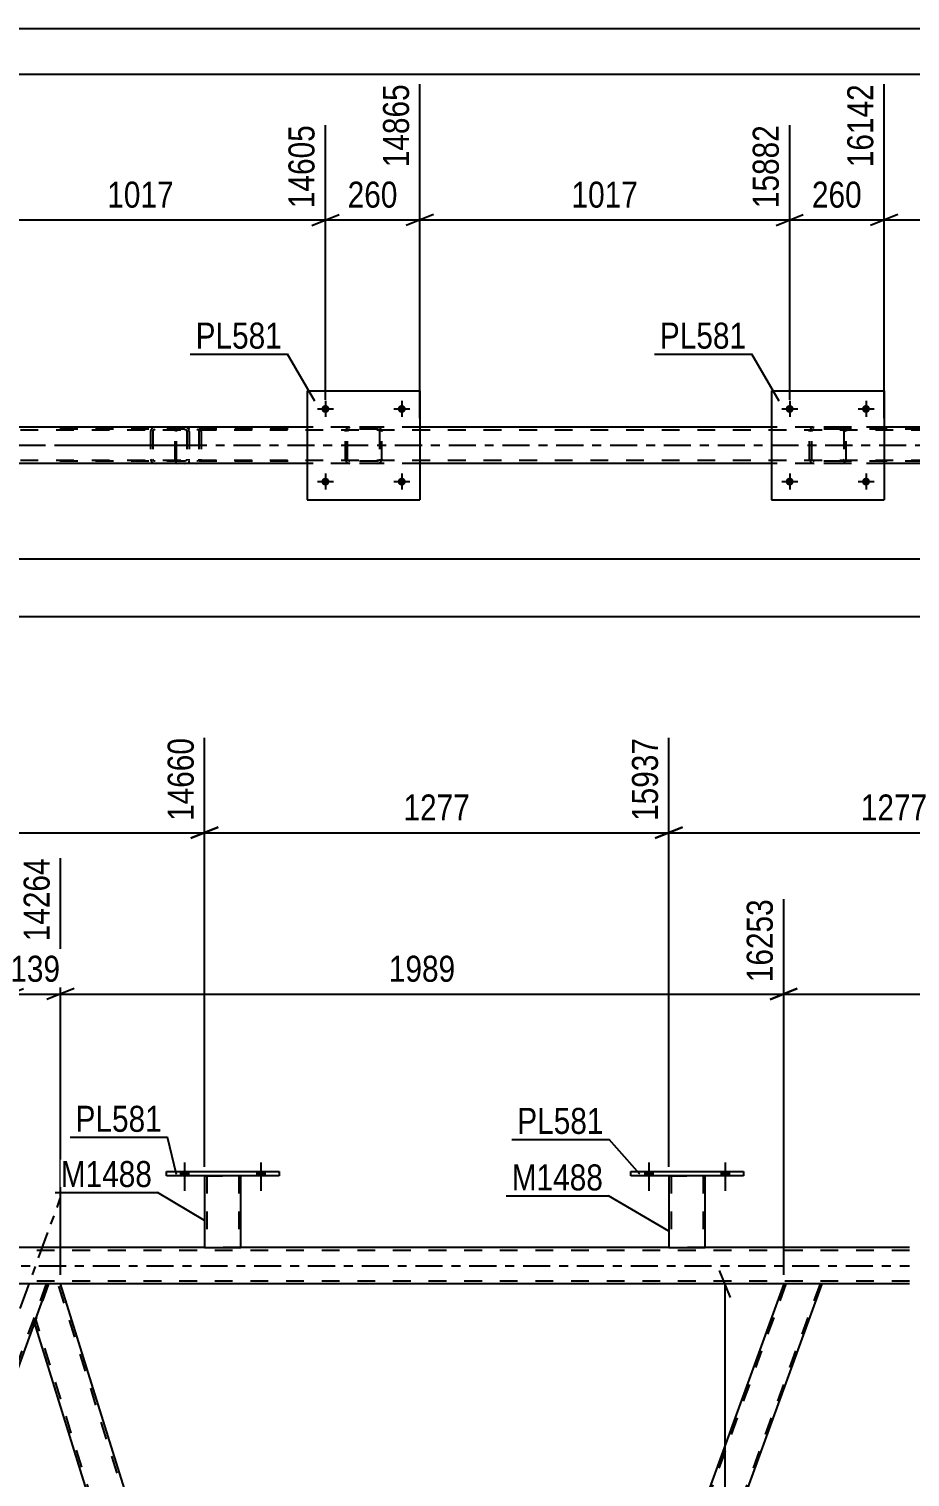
# Model space of a CAD drawing. Header units: millimetres. Extents: x 0 to 841, y 0 to 594.
# Drawn here: x 646.5 to 743.5, y 434.6 to 594 of the extents above; entities that cross this region are included whole.
import ezdxf

# ---------------------------------------------------------------- set-up
doc = ezdxf.new("R2010")
doc.units = ezdxf.units.MM
doc.linetypes.add('DXK_LINE_DOT2', pattern=[3.9198, 1.9599, -1.9599])
doc.linetypes.add('DXK_LINE_DOT3', pattern=[5.9187, 2.979, -0.9799, 0.9799, -0.9799])
doc.styles.add('Arial Narrow', font='ARIALN.TTF', dxfattribs={"height": 0.2})

# ---------------------------------------------------------------- blocks, each defined once
blk = doc.blocks.new('Unknown-814521729-1135')
at = {"color": 5, "linetype": 'Continuous'}
for p, q in [((841, 594), (0, 594)), ((836, 589), (5, 589))]:
    blk.add_line(p, q, dxfattribs=at)
blk = doc.blocks.new('Bolt-814521729-5159 - 4986')
at = {"linetype": 'Continuous'}
for points in [[(679.59, 544.17, -1), (678.71, 544.17, -1)], [(687.99, 544.17, -1), (687.11, 544.17, -1)]]:
    blk.add_hatch(color=1, dxfattribs=at).paths.add_polyline_path(points)
at = {"color": 1, "linetype": 'Continuous'}
for p, q in [((678.27, 544.17), (680.03, 544.17)), ((679.15, 545.05), (679.15, 543.29)), ((686.67, 544.17), (688.43, 544.17)), ((687.55, 545.05), (687.55, 543.29))]:
    blk.add_line(p, q, dxfattribs=at)
blk = doc.blocks.new('Part-814521729-5015 - 4986')
at = {"color": 2, "linetype": 'Continuous'}
for p, q in [((677.15, 550.17), (638.46, 550.17)), ((728.23, 550.17), (689.55, 550.17)), ((757.31, 550.17), (740.63, 550.17)), ((677.15, 546.17), (638.46, 546.17)), ((728.23, 546.17), (689.55, 546.17)), ((757.31, 546.17), (740.63, 546.17))]:
    blk.add_line(p, q, dxfattribs=at)
at = {"color": 7, "linetype": 'DXK_LINE_DOT2'}
for p, q in [((689.55, 550.17), (677.15, 550.17)), ((740.63, 550.17), (728.23, 550.17)), ((757.31, 549.85), (94.93, 549.85)), ((757.31, 546.49), (94.93, 546.49)), ((689.55, 546.17), (677.15, 546.17)), ((740.63, 546.17), (728.23, 546.17))]:
    blk.add_line(p, q, dxfattribs=at)
at = {"color": 7, "linetype": 'DXK_LINE_DOT3'}
blk.add_line((94.93, 548.17), (757.31, 548.17), dxfattribs=at)
blk = doc.blocks.new('Part-814521729-5077 - 4986')
at = {"color": 7, "linetype": 'DXK_LINE_DOT2'}
for p, q in [((748.8, 550.17), (733.81, 550.17)), ((745.56, 550.17), (745.37, 550.13)), ((748.99, 550.13), (748.8, 550.17)), ((748.8, 549.93), (733.81, 549.93)), ((745.08, 549.82), (745.05, 549.69)), ((745.05, 549.69), (745.05, 546.65)), ((745.09, 549.87), (745.08, 549.82)), ((745.31, 549.69), (745.32, 549.78)), ((745.31, 549.69), (745.31, 546.65)), ((745.32, 549.78), (745.38, 549.86)), ((745.38, 549.86), (745.46, 549.91)), ((745.46, 549.91), (745.56, 549.93)), ((748.8, 549.93), (748.89, 549.91)), ((748.89, 549.91), (748.98, 549.86)), ((748.98, 549.86), (749.03, 549.78)), ((749.03, 549.78), (749.05, 549.69)), ((749.05, 549.69), (749.05, 546.65)), ((749.28, 549.82), (749.27, 549.87)), ((749.31, 549.69), (749.28, 549.82)), ((749.31, 549.69), (749.31, 546.65)), ((748.8, 546.41), (733.81, 546.41)), ((748.8, 546.17), (733.81, 546.17)), ((745.05, 546.65), (745.07, 546.56)), ((745.07, 546.56), (745.09, 546.46)), ((745.32, 546.55), (745.31, 546.65)), ((745.38, 546.48), (745.32, 546.55)), ((745.37, 546.2), (745.56, 546.17)), ((745.46, 546.42), (745.38, 546.48)), ((745.56, 546.41), (745.46, 546.42)), ((748.89, 546.42), (748.8, 546.41)), ((748.8, 546.17), (748.99, 546.2)), ((748.98, 546.48), (748.89, 546.42)), ((749.03, 546.55), (748.98, 546.48)), ((749.05, 546.65), (749.03, 546.55)), ((749.27, 546.46), (749.29, 546.56)), ((749.29, 546.56), (749.31, 546.65))]:
    blk.add_line(p, q, dxfattribs=at)
for centre, start, end in [((745.54, 549.67), 110.7583, 155.68), ((748.82, 549.67), 24.32, 69.2417), ((745.54, 546.67), 204.32, 249.2417)]:
    blk.add_arc(centre, 0.496, start, end, dxfattribs=at)
blk = doc.blocks.new('Part-814521729-5084 - 4986')
at = {"color": 7, "linetype": 'DXK_LINE_DOT2'}
for p, q in [((663.66, 550.17), (648.67, 550.17)), ((660.43, 550.17), (660.23, 550.13)), ((663.86, 550.13), (663.66, 550.17)), ((663.66, 549.93), (648.67, 549.93)), ((659.94, 549.82), (659.92, 549.69)), ((659.92, 549.69), (659.92, 546.65)), ((659.95, 549.87), (659.94, 549.82)), ((660.17, 549.69), (660.19, 549.78)), ((660.17, 549.69), (660.17, 546.65)), ((660.19, 549.78), (660.25, 549.86)), ((660.25, 549.86), (660.33, 549.91)), ((660.33, 549.91), (660.43, 549.93)), ((663.66, 549.93), (663.76, 549.91)), ((663.76, 549.91), (663.84, 549.86)), ((663.84, 549.86), (663.9, 549.78)), ((663.9, 549.78), (663.92, 549.69)), ((663.92, 549.69), (663.92, 546.65)), ((664.14, 549.82), (664.13, 549.87)), ((664.17, 549.69), (664.14, 549.82)), ((664.17, 549.69), (664.17, 546.65)), ((663.66, 546.41), (648.67, 546.41)), ((663.66, 546.17), (648.67, 546.17)), ((659.92, 546.65), (659.93, 546.56)), ((659.93, 546.56), (659.95, 546.46)), ((660.19, 546.55), (660.17, 546.65)), ((660.25, 546.48), (660.19, 546.55)), ((660.23, 546.2), (660.43, 546.17)), ((660.33, 546.42), (660.25, 546.48)), ((660.43, 546.41), (660.33, 546.42)), ((663.76, 546.42), (663.66, 546.41)), ((663.66, 546.17), (663.86, 546.2)), ((663.84, 546.48), (663.76, 546.42)), ((663.9, 546.55), (663.84, 546.48)), ((663.92, 546.65), (663.9, 546.55)), ((664.13, 546.46), (664.15, 546.56)), ((664.15, 546.56), (664.17, 546.65))]:
    blk.add_line(p, q, dxfattribs=at)
at = {"color": 7, "linetype": 'DXK_LINE_DOT3'}
blk.add_line((650.29, 548.17), (665.46, 548.17), dxfattribs=at)
at = {"color": 7, "linetype": 'DXK_LINE_DOT2'}
for centre, start, end in [((660.41, 549.67), 110.7583, 155.68), ((663.68, 549.67), 24.32, 69.2417), ((660.41, 546.67), 204.32, 249.2417)]:
    blk.add_arc(centre, 0.496, start, end, dxfattribs=at)
blk = doc.blocks.new('Part-814521729-5088 - 4986')
at = {"color": 7, "linetype": 'DXK_LINE_DOT2'}
for p, q in [((662.7, 550.03), (662.65, 549.87)), ((662.79, 550.13), (662.7, 550.03)), ((662.9, 550.17), (662.79, 550.13)), ((675.05, 550.17), (662.9, 550.17)), ((664.17, 549.93), (664.17, 550.17)), ((665.18, 550.13), (664.99, 550.17)), ((662.65, 549.87), (662.63, 549.69)), ((662.63, 546.65), (662.63, 549.69)), ((662.76, 549.69), (662.77, 549.78)), ((662.76, 546.65), (662.76, 549.69)), ((662.77, 549.78), (662.8, 549.86)), ((662.8, 549.86), (662.84, 549.91)), ((662.84, 549.91), (662.9, 549.93)), ((675.05, 549.93), (662.9, 549.93)), ((664.99, 549.93), (665.08, 549.91)), ((665.08, 549.91), (665.17, 549.86)), ((665.17, 549.86), (665.22, 549.78)), ((665.22, 549.78), (665.24, 549.69)), ((665.24, 549.69), (665.24, 546.65)), ((665.46, 549.82), (665.45, 549.87)), ((665.49, 549.69), (665.46, 549.82)), ((665.49, 549.69), (665.49, 546.65)), ((662.63, 546.65), (662.65, 546.46)), ((662.65, 546.46), (662.7, 546.31)), ((662.7, 546.31), (662.79, 546.2)), ((662.77, 546.55), (662.76, 546.65)), ((662.8, 546.48), (662.77, 546.55)), ((662.79, 546.2), (662.9, 546.17)), ((662.84, 546.42), (662.8, 546.48)), ((662.9, 546.41), (662.84, 546.42)), ((675.05, 546.41), (662.9, 546.41)), ((675.05, 546.17), (662.9, 546.17)), ((664.17, 546.17), (664.17, 546.41)), ((665.08, 546.42), (664.99, 546.41)), ((664.99, 546.17), (665.18, 546.2)), ((665.17, 546.48), (665.08, 546.42)), ((665.22, 546.55), (665.17, 546.48)), ((665.24, 546.65), (665.22, 546.55)), ((665.45, 546.46), (665.47, 546.56)), ((665.47, 546.56), (665.49, 546.65))]:
    blk.add_line(p, q, dxfattribs=at)
blk.add_arc((665, 549.67), 0.492, 23.8494, 68.8059, dxfattribs=at)
blk = doc.blocks.new('Bolt-814521729-5217 - 4986')
at = {"linetype": 'Continuous'}
for points in [[(730.67, 544.17, -1), (729.79, 544.17, -1)], [(739.07, 544.17, -1), (738.19, 544.17, -1)]]:
    blk.add_hatch(color=1, dxfattribs=at).paths.add_polyline_path(points)
at = {"color": 1, "linetype": 'Continuous'}
for p, q in [((729.35, 544.17), (731.11, 544.17)), ((730.23, 545.05), (730.23, 543.29)), ((737.75, 544.17), (739.51, 544.17)), ((738.63, 545.05), (738.63, 543.29))]:
    blk.add_line(p, q, dxfattribs=at)
blk = doc.blocks.new('Part-814521729-5108 - 4986')
at = {"color": 7, "linetype": 'DXK_LINE_DOT2'}
for p, q in [((681.64, 550.13), (681.83, 550.17)), ((681.83, 550.17), (681.64, 550.13)), ((684.87, 550.17), (681.83, 550.17)), ((684.87, 550.17), (685.05, 550.13)), ((685.05, 550.13), (684.87, 550.17)), ((681.35, 549.69), (681.38, 549.87)), ((681.38, 549.87), (681.35, 549.69)), ((681.35, 546.65), (681.35, 549.69)), ((681.59, 549.69), (681.6, 549.78)), ((681.59, 546.65), (681.59, 549.69)), ((681.6, 549.78), (681.66, 549.86)), ((681.66, 549.86), (681.73, 549.91)), ((681.73, 549.91), (681.83, 549.93)), ((684.87, 549.93), (681.83, 549.93)), ((684.87, 549.93), (684.96, 549.91)), ((684.96, 549.91), (685.04, 549.86)), ((685.04, 549.86), (685.09, 549.78)), ((685.09, 549.78), (685.11, 549.69)), ((685.11, 549.69), (685.11, 546.65)), ((685.31, 549.87), (685.35, 549.69)), ((685.35, 549.69), (685.31, 549.87)), ((685.35, 546.65), (685.35, 549.69)), ((681.38, 546.46), (681.35, 546.65)), ((681.35, 546.65), (681.38, 546.46)), ((681.6, 546.55), (681.59, 546.65)), ((681.66, 546.48), (681.6, 546.55)), ((681.83, 546.17), (681.64, 546.2)), ((681.64, 546.2), (681.83, 546.17)), ((681.73, 546.42), (681.66, 546.48)), ((681.83, 546.41), (681.73, 546.42)), ((684.87, 546.41), (681.83, 546.41)), ((684.87, 546.17), (681.83, 546.17)), ((684.96, 546.42), (684.87, 546.41)), ((685.05, 546.2), (684.87, 546.17)), ((684.87, 546.17), (685.05, 546.2)), ((685.04, 546.48), (684.96, 546.42)), ((685.09, 546.55), (685.04, 546.48)), ((685.11, 546.65), (685.09, 546.55)), ((685.35, 546.65), (685.31, 546.46)), ((685.31, 546.46), (685.35, 546.65))]:
    blk.add_line(p, q, dxfattribs=at)
at = {"color": 7, "linetype": 'DXK_LINE_DOT3'}
blk.add_line((683.35, 548.17), (683.35, 548.17), dxfattribs=at)
at = {"color": 7, "linetype": 'DXK_LINE_DOT2'}
for centre, start, end in [((681.83, 549.69), 112.5, 157.5), ((681.83, 549.69), 112.5, 157.5), ((684.87, 549.69), 22.5, 67.5), ((684.87, 549.69), 22.5, 67.5), ((681.83, 546.65), 202.5, 247.5), ((681.83, 546.65), 202.5, 247.5), ((684.87, 546.65), 292.5, 337.5), ((684.87, 546.65), 292.5, 337.5)]:
    blk.add_arc(centre, 0.48, start, end, dxfattribs=at)
blk = doc.blocks.new('Part-814521729-5195 - 4986')
at = {"color": 2, "linetype": 'Continuous'}
for p, q in [((728.23, 554.17), (728.23, 542.17)), ((728.23, 554.17), (740.63, 554.17)), ((740.63, 554.17), (740.63, 542.17)), ((728.23, 542.17), (740.63, 542.17))]:
    blk.add_line(p, q, dxfattribs=at)
blk = doc.blocks.new('Bolt-814521729-5158 - 4986')
at = {"linetype": 'Continuous'}
for points in [[(679.59, 552.17, -1), (678.71, 552.17, -1)], [(687.99, 552.17, -1), (687.11, 552.17, -1)]]:
    blk.add_hatch(color=1, dxfattribs=at).paths.add_polyline_path(points)
at = {"color": 1, "linetype": 'Continuous'}
for p, q in [((678.27, 552.17), (680.03, 552.17)), ((679.15, 553.05), (679.15, 551.29)), ((686.67, 552.17), (688.43, 552.17)), ((687.55, 553.05), (687.55, 551.29))]:
    blk.add_line(p, q, dxfattribs=at)
blk = doc.blocks.new('Part-814521729-5196 - 4986')
at = {"color": 7, "linetype": 'DXK_LINE_DOT2'}
for p, q in [((732.72, 550.13), (732.91, 550.17)), ((732.91, 550.17), (732.72, 550.13)), ((735.95, 550.17), (732.91, 550.17)), ((735.95, 550.17), (736.13, 550.13)), ((736.13, 550.13), (735.95, 550.17)), ((732.43, 549.69), (732.46, 549.87)), ((732.46, 549.87), (732.43, 549.69)), ((732.43, 546.65), (732.43, 549.69)), ((732.67, 549.69), (732.68, 549.78)), ((732.67, 546.65), (732.67, 549.69)), ((732.68, 549.78), (732.74, 549.86)), ((732.74, 549.86), (732.81, 549.91)), ((732.81, 549.91), (732.91, 549.93)), ((735.95, 549.93), (732.91, 549.93)), ((735.95, 549.93), (736.04, 549.91)), ((736.04, 549.91), (736.12, 549.86)), ((736.12, 549.86), (736.17, 549.78)), ((736.17, 549.78), (736.19, 549.69)), ((736.19, 549.69), (736.19, 546.65)), ((736.39, 549.87), (736.43, 549.69)), ((736.43, 549.69), (736.39, 549.87)), ((736.43, 546.65), (736.43, 549.69)), ((732.46, 546.46), (732.43, 546.65)), ((732.43, 546.65), (732.46, 546.46)), ((732.68, 546.55), (732.67, 546.65)), ((732.74, 546.48), (732.68, 546.55)), ((732.91, 546.17), (732.72, 546.2)), ((732.72, 546.2), (732.91, 546.17)), ((732.81, 546.42), (732.74, 546.48)), ((732.91, 546.41), (732.81, 546.42)), ((735.95, 546.41), (732.91, 546.41)), ((735.95, 546.17), (732.91, 546.17)), ((736.04, 546.42), (735.95, 546.41)), ((736.13, 546.2), (735.95, 546.17)), ((735.95, 546.17), (736.13, 546.2)), ((736.12, 546.48), (736.04, 546.42)), ((736.17, 546.55), (736.12, 546.48)), ((736.19, 546.65), (736.17, 546.55)), ((736.43, 546.65), (736.39, 546.46)), ((736.39, 546.46), (736.43, 546.65))]:
    blk.add_line(p, q, dxfattribs=at)
at = {"color": 7, "linetype": 'DXK_LINE_DOT3'}
blk.add_line((734.43, 548.17), (734.43, 548.17), dxfattribs=at)
at = {"color": 7, "linetype": 'DXK_LINE_DOT2'}
for centre, start, end in [((732.91, 549.69), 112.5, 157.5), ((732.91, 549.69), 112.5, 157.5), ((735.95, 549.69), 22.5, 67.5), ((735.95, 549.69), 22.5, 67.5), ((732.91, 546.65), 202.5, 247.5), ((732.91, 546.65), 202.5, 247.5), ((735.95, 546.65), 292.5, 337.5), ((735.95, 546.65), 292.5, 337.5)]:
    blk.add_arc(centre, 0.48, start, end, dxfattribs=at)
blk = doc.blocks.new('Part-814521729-5207 - 4986')
at = {"color": 2, "linetype": 'Continuous'}
for p, q in [((677.15, 554.17), (677.15, 542.17)), ((677.15, 554.17), (689.55, 554.17)), ((689.55, 554.17), (689.55, 542.17)), ((677.15, 542.17), (689.55, 542.17))]:
    blk.add_line(p, q, dxfattribs=at)
blk = doc.blocks.new('Bolt-814521729-5216 - 4986')
at = {"linetype": 'Continuous'}
for points in [[(730.67, 552.17, -1), (729.79, 552.17, -1)], [(739.07, 552.17, -1), (738.19, 552.17, -1)]]:
    blk.add_hatch(color=1, dxfattribs=at).paths.add_polyline_path(points)
at = {"color": 1, "linetype": 'Continuous'}
for p, q in [((729.35, 552.17), (731.11, 552.17)), ((730.23, 553.05), (730.23, 551.29)), ((737.75, 552.17), (739.51, 552.17)), ((738.63, 553.05), (738.63, 551.29))]:
    blk.add_line(p, q, dxfattribs=at)
blk = doc.blocks.new('Part-814521729-3394 - 3269')
at = {"color": 2, "linetype": 'Continuous'}
for p, q in [((716.94, 467.76), (716.94, 459.85)), ((720.94, 459.85), (720.94, 467.76)), ((716.94, 459.85), (720.94, 459.85))]:
    blk.add_line(p, q, dxfattribs=at)
at = {"color": 7, "linetype": 'DXK_LINE_DOT2'}
for p, q in [((716.94, 467.76), (720.94, 467.76)), ((716.94, 467.76), (716.94, 467.76)), ((716.94, 467.76), (716.94, 467.76)), ((717.18, 467.76), (717.18, 459.85)), ((720.7, 467.76), (720.7, 459.85)), ((720.94, 467.76), (720.94, 467.76)), ((720.94, 467.76), (720.94, 467.76)), ((720.64, 459.85), (720.68, 459.85)), ((720.64, 459.85), (720.68, 459.85)), ((720.68, 459.85), (720.7, 459.85)), ((720.68, 459.85), (720.7, 459.85))]:
    blk.add_line(p, q, dxfattribs=at)
blk = doc.blocks.new('Part-814521729-3409 - 3269')
at = {"color": 2, "linetype": 'Continuous'}
for p, q in [((661.66, 468.24), (674.06, 468.24)), ((661.66, 467.76), (661.66, 468.24)), ((674.06, 467.76), (661.66, 467.76)), ((674.06, 468.24), (674.06, 467.76))]:
    blk.add_line(p, q, dxfattribs=at)
blk = doc.blocks.new('Bolt-814521729-3282 - 3269')
at = {"linetype": 'Continuous'}
for points in [[(714.3, 467.76), (715.18, 467.76), (715.18, 468.24), (714.3, 468.24)], [(722.7, 467.76), (723.58, 467.76), (723.58, 468.24), (722.7, 468.24)]]:
    blk.add_hatch(color=1, dxfattribs=at).paths.add_polyline_path(points)
at = {"color": 1, "linetype": 'Continuous'}
for p, q in [((714.74, 469.24), (714.74, 466.12)), ((723.14, 469.24), (723.14, 466.12)), ((714.3, 468.24), (714.3, 467.76)), ((715.18, 468.24), (715.18, 467.76)), ((722.7, 468.24), (722.7, 467.76)), ((723.58, 468.24), (723.58, 467.76))]:
    blk.add_line(p, q, dxfattribs=at)
blk = doc.blocks.new('Bolt-814521729-3283 - 3269')
at = {"linetype": 'Continuous'}
for points in [[(714.3, 467.76), (715.18, 467.76), (715.18, 468.24), (714.3, 468.24)], [(722.7, 467.76), (723.58, 467.76), (723.58, 468.24), (722.7, 468.24)]]:
    blk.add_hatch(color=1, dxfattribs=at).paths.add_polyline_path(points)
at = {"color": 1, "linetype": 'Continuous'}
for p, q in [((714.74, 469.24), (714.74, 466.12)), ((723.14, 469.24), (723.14, 466.12)), ((714.3, 468.24), (714.3, 467.76)), ((715.18, 468.24), (715.18, 467.76)), ((722.7, 468.24), (722.7, 467.76)), ((723.58, 468.24), (723.58, 467.76))]:
    blk.add_line(p, q, dxfattribs=at)
blk = doc.blocks.new('Bolt-814521729-3286 - 3269')
at = {"linetype": 'Continuous'}
for points in [[(663.22, 467.76), (664.1, 467.76), (664.1, 468.24), (663.22, 468.24)], [(671.62, 467.76), (672.5, 467.76), (672.5, 468.24), (671.62, 468.24)]]:
    blk.add_hatch(color=1, dxfattribs=at).paths.add_polyline_path(points)
at = {"color": 1, "linetype": 'Continuous'}
for p, q in [((663.66, 469.24), (663.66, 466.12)), ((672.06, 469.24), (672.06, 466.12)), ((663.22, 468.24), (663.22, 467.76)), ((664.1, 468.24), (664.1, 467.76)), ((671.62, 468.24), (671.62, 467.76)), ((672.5, 468.24), (672.5, 467.76))]:
    blk.add_line(p, q, dxfattribs=at)
blk = doc.blocks.new('Bolt-814521729-3287 - 3269')
at = {"linetype": 'Continuous'}
for points in [[(663.22, 467.76), (664.1, 467.76), (664.1, 468.24), (663.22, 468.24)], [(671.62, 467.76), (672.5, 467.76), (672.5, 468.24), (671.62, 468.24)]]:
    blk.add_hatch(color=1, dxfattribs=at).paths.add_polyline_path(points)
at = {"color": 1, "linetype": 'Continuous'}
for p, q in [((663.66, 469.24), (663.66, 466.12)), ((672.06, 469.24), (672.06, 466.12)), ((663.22, 468.24), (663.22, 467.76)), ((664.1, 468.24), (664.1, 467.76)), ((671.62, 468.24), (671.62, 467.76)), ((672.5, 468.24), (672.5, 467.76))]:
    blk.add_line(p, q, dxfattribs=at)
blk = doc.blocks.new('Part-814521729-3414 - 3269')
at = {"color": 2, "linetype": 'Continuous'}
for p, q in [((665.86, 467.76), (665.86, 459.85)), ((669.86, 459.85), (669.86, 467.76)), ((665.86, 459.85), (669.86, 459.85))]:
    blk.add_line(p, q, dxfattribs=at)
at = {"color": 7, "linetype": 'DXK_LINE_DOT2'}
for p, q in [((665.86, 467.76), (669.86, 467.76)), ((665.86, 467.76), (665.86, 467.76)), ((665.86, 467.76), (665.86, 467.76)), ((666.1, 467.76), (666.1, 459.85)), ((669.62, 467.76), (669.62, 459.85)), ((669.86, 467.76), (669.86, 467.76)), ((669.86, 467.76), (669.86, 467.76)), ((669.56, 459.85), (669.6, 459.85)), ((669.56, 459.85), (669.6, 459.85)), ((669.6, 459.85), (669.62, 459.85)), ((669.6, 459.85), (669.62, 459.85))]:
    blk.add_line(p, q, dxfattribs=at)
blk = doc.blocks.new('Part-814521729-3389 - 3269')
at = {"color": 2, "linetype": 'Continuous'}
for p, q in [((712.74, 468.24), (725.14, 468.24)), ((712.74, 467.76), (712.74, 468.24)), ((725.14, 467.76), (712.74, 467.76)), ((725.14, 468.24), (725.14, 467.76))]:
    blk.add_line(p, q, dxfattribs=at)
blk = doc.blocks.new('Part-814521729-3732 - 3269')
at = {"color": 7, "linetype": 'DXK_LINE_DOT3'}
blk.add_line((599.02, 325.23), (649.98, 465.25), dxfattribs=at)
at = {"color": 7, "linetype": 'DXK_LINE_DOT2'}
for p, q in [((644.69, 455.85), (600.57, 334.63)), ((648.43, 455.85), (604.31, 334.63)), ((648.69, 455.85), (647.14, 451.6)), ((600.31, 334.63), (602.07, 339.45)), ((606.32, 339.45), (604.57, 334.63)), ((604.57, 334.63), (600.31, 334.63))]:
    blk.add_line(p, q, dxfattribs=at)
at = {"color": 2, "linetype": 'Continuous'}
for p, q in [((644.43, 455.85), (602.07, 339.45)), ((648.69, 455.85), (644.43, 455.85)), ((647.14, 451.6), (606.32, 339.45))]:
    blk.add_line(p, q, dxfattribs=at)
blk = doc.blocks.new('Part-814521729-3675 - 3269')
at = {"color": 7, "linetype": 'DXK_LINE_DOT2'}
for p, q in [((743.42, 459.53), (79.44, 459.53)), ((669.86, 459.85), (665.86, 459.85)), ((720.94, 459.85), (716.94, 459.85)), ((743.42, 456.17), (79.44, 456.17)), ((650.01, 455.85), (644.43, 455.85)), ((733.82, 455.85), (729.57, 455.85))]:
    blk.add_line(p, q, dxfattribs=at)
at = {"color": 2, "linetype": 'Continuous'}
for p, q in [((665.86, 459.85), (618.78, 459.85)), ((716.94, 459.85), (669.86, 459.85)), ((743.42, 459.85), (720.94, 459.85)), ((729.57, 455.85), (650.01, 455.85)), ((743.42, 455.85), (733.82, 455.85))]:
    blk.add_line(p, q, dxfattribs=at)
at = {"color": 7, "linetype": 'DXK_LINE_DOT3'}
blk.add_line((79.44, 457.85), (743.42, 457.85), dxfattribs=at)
blk = doc.blocks.new('Part-814521729-3727 - 3269')
at = {"color": 2, "linetype": 'Continuous'}
for p, q in [((647.14, 451.6), (648.69, 455.85)), ((650.01, 455.85), (648.69, 455.85)), ((686.71, 338.1), (650.01, 455.85)), ((683.6, 334.63), (647.14, 451.6)), ((686.71, 338.1), (686.44, 337.36)), ((686.44, 337.36), (685.44, 334.63))]:
    blk.add_line(p, q, dxfattribs=at)
at = {"color": 7, "linetype": 'DXK_LINE_DOT2'}
for p, q in [((686.57, 337.73), (649.75, 455.85)), ((683.85, 334.63), (647.28, 451.97)), ((685.44, 334.63), (683.6, 334.63))]:
    blk.add_line(p, q, dxfattribs=at)
blk = doc.blocks.new('Part-814521729-3766 - 3269')
at = {"color": 7, "linetype": 'DXK_LINE_DOT2'}
for p, q in [((729.82, 455.85), (685.7, 334.63)), ((733.57, 455.85), (689.45, 334.63)), ((686.71, 338.1), (685.44, 334.63)), ((685.44, 334.63), (689.7, 334.63))]:
    blk.add_line(p, q, dxfattribs=at)
at = {"color": 2, "linetype": 'Continuous'}
for p, q in [((729.57, 455.85), (686.71, 338.1)), ((689.7, 334.63), (733.82, 455.85)), ((733.82, 455.85), (729.57, 455.85))]:
    blk.add_line(p, q, dxfattribs=at)
blk = doc.blocks.new('StraightDimension-814521729-5855 - 4986')
at = {"color": 7, "linetype": 'Continuous'}
blk.add_line((94.29, 529.32), (795.07, 529.32), dxfattribs=at)
blk = doc.blocks.new('StraightDimension-814521729-9130 - 4986')
at = {"color": 7, "linetype": 'Continuous'}
blk.add_line((94.93, 535.69), (794.43, 535.69), dxfattribs=at)
blk = doc.blocks.new('StraightDimension-814521729-9744 - 4986')
at = {"color": 7, "linetype": 'Continuous'}
for p, q in [((740.63, 551.17), (740.63, 587.92)), ((767.41, 553.17), (767.41, 583.42)), ((742.13, 573.58), (739.13, 572.38)), ((740.63, 572.98), (767.41, 572.98)), ((765.91, 572.38), (768.91, 573.58))]:
    blk.add_line(p, q, dxfattribs=at)
at = {"color": 0, "linetype": 'Continuous'}
blk.add_wipeout([(766.81, 584.02), (762.61, 584.02), (762.61, 573.68), (766.81, 573.68)], dxfattribs=at)
at = {"color": 0}
blk.add_wipeout([(758.27, 573.73), (758.27, 577.93), (749.76, 577.93), (749.76, 573.73)], dxfattribs=at)
at = {"color": 3, "linetype": 'Continuous', "style": 'Arial Narrow'}
blk.add_text('17159', height=2.863, rotation=90.0002, dxfattribs=at).set_placement((766.21, 574.28))
at = {"color": 3, "style": 'Arial Narrow'}
blk.add_text('1017', height=2.863, dxfattribs=at).set_placement((750.36, 574.33))
blk = doc.blocks.new('StraightDimension-814521729-9745 - 4986')
at = {"color": 7, "linetype": 'Continuous'}
for p, q in [((740.63, 551.17), (740.63, 587.92)), ((730.23, 553.17), (730.23, 583.42)), ((728.73, 572.38), (731.73, 573.58)), ((730.23, 572.98), (740.63, 572.98)), ((742.13, 573.58), (739.13, 572.38))]:
    blk.add_line(p, q, dxfattribs=at)
at = {"color": 0}
blk.add_wipeout([(738.77, 573.73), (738.77, 577.93), (732.08, 577.93), (732.08, 573.73)], dxfattribs=at)
at = {"color": 3, "style": 'Arial Narrow'}
blk.add_text('260', height=2.863, dxfattribs=at).set_placement((732.68, 574.33))
at = {"color": 0, "linetype": 'Continuous'}
blk.add_wipeout([(740.03, 588.52), (735.83, 588.52), (735.83, 578.18), (740.03, 578.18)], dxfattribs=at)
at = {"color": 3, "linetype": 'Continuous', "style": 'Arial Narrow'}
blk.add_text('16142', height=2.863, rotation=90.0002, dxfattribs=at).set_placement((739.43, 578.78))
blk = doc.blocks.new('StraightDimension-814521729-9746 - 4986')
at = {"color": 7, "linetype": 'Continuous'}
for p, q in [((689.55, 551.17), (689.55, 587.92)), ((730.23, 553.17), (730.23, 583.42)), ((691.05, 573.58), (688.05, 572.38)), ((689.55, 572.98), (730.23, 572.98)), ((728.73, 572.38), (731.73, 573.58))]:
    blk.add_line(p, q, dxfattribs=at)
at = {"color": 0, "linetype": 'Continuous'}
blk.add_wipeout([(729.63, 584.02), (725.43, 584.02), (725.43, 573.68), (729.63, 573.68)], dxfattribs=at)
at = {"color": 0}
blk.add_wipeout([(714.14, 573.73), (714.14, 577.93), (705.63, 577.93), (705.63, 573.73)], dxfattribs=at)
at = {"color": 3, "linetype": 'Continuous', "style": 'Arial Narrow'}
blk.add_text('15882', height=2.863, rotation=90.0002, dxfattribs=at).set_placement((729.03, 574.28))
at = {"color": 3, "style": 'Arial Narrow'}
blk.add_text('1017', height=2.863, dxfattribs=at).set_placement((706.23, 574.33))
blk = doc.blocks.new('StraightDimension-814521729-9747 - 4986')
at = {"color": 7, "linetype": 'Continuous'}
for p, q in [((689.55, 551.17), (689.55, 587.92)), ((679.15, 553.17), (679.15, 583.42)), ((677.65, 572.38), (680.65, 573.58)), ((679.15, 572.98), (689.55, 572.98)), ((691.05, 573.58), (688.05, 572.38))]:
    blk.add_line(p, q, dxfattribs=at)
at = {"color": 0}
blk.add_wipeout([(687.69, 573.73), (687.69, 577.93), (681, 577.93), (681, 573.73)], dxfattribs=at)
at = {"color": 3, "style": 'Arial Narrow'}
blk.add_text('260', height=2.863, dxfattribs=at).set_placement((681.6, 574.33))
at = {"color": 0, "linetype": 'Continuous'}
blk.add_wipeout([(688.95, 588.52), (684.75, 588.52), (684.75, 578.18), (688.95, 578.18)], dxfattribs=at)
at = {"color": 3, "linetype": 'Continuous', "style": 'Arial Narrow'}
blk.add_text('14865', height=2.863, rotation=90.0002, dxfattribs=at).set_placement((688.35, 578.78))
blk = doc.blocks.new('StraightDimension-814521729-9748 - 4986')
at = {"color": 7, "linetype": 'Continuous'}
for p, q in [((638.46, 551.17), (638.46, 587.92)), ((679.15, 553.17), (679.15, 583.42)), ((639.96, 573.58), (636.96, 572.38)), ((638.46, 572.98), (679.15, 572.98)), ((677.65, 572.38), (680.65, 573.58))]:
    blk.add_line(p, q, dxfattribs=at)
at = {"color": 0, "linetype": 'Continuous'}
blk.add_wipeout([(678.55, 584.02), (674.35, 584.02), (674.35, 573.68), (678.55, 573.68)], dxfattribs=at)
at = {"color": 0}
blk.add_wipeout([(663.06, 573.73), (663.06, 577.93), (654.55, 577.93), (654.55, 573.73)], dxfattribs=at)
at = {"color": 3, "linetype": 'Continuous', "style": 'Arial Narrow'}
blk.add_text('14605', height=2.863, rotation=90.0002, dxfattribs=at).set_placement((677.95, 574.28))
at = {"color": 3, "style": 'Arial Narrow'}
blk.add_text('1017', height=2.863, dxfattribs=at).set_placement((655.15, 574.33))
blk = doc.blocks.new('StraightDimension-814521729-7953 - 3269')
at = {"color": 7, "linetype": 'Continuous'}
for p, q in [((716.94, 468.76), (716.94, 515.97)), ((766.49, 468.76), (766.49, 515.97)), ((718.44, 506.12), (715.44, 504.92)), ((716.94, 505.52), (766.49, 505.52)), ((764.99, 504.92), (767.99, 506.12))]:
    blk.add_line(p, q, dxfattribs=at)
at = {"color": 0, "linetype": 'Continuous'}
blk.add_wipeout([(765.89, 516.57), (761.69, 516.57), (761.69, 506.22), (765.89, 506.22)], dxfattribs=at)
at = {"color": 0}
blk.add_wipeout([(745.97, 506.27), (745.97, 510.47), (737.46, 510.47), (737.46, 506.27)], dxfattribs=at)
at = {"color": 3, "linetype": 'Continuous', "style": 'Arial Narrow'}
blk.add_text('17214', height=2.863, rotation=90.0002, dxfattribs=at).set_placement((765.29, 506.82))
at = {"color": 3, "style": 'Arial Narrow'}
blk.add_text('1277', height=2.863, dxfattribs=at).set_placement((738.06, 506.87))
blk = doc.blocks.new('StraightDimension-814521729-4249 - 3269')
at = {"color": 7, "linetype": 'Continuous'}
for p, q in [((723.72, 454.35), (722.52, 457.35)), ((740.98, 455.85), (720.27, 455.85)), ((723.12, 334.63), (723.12, 455.85)), ((722.52, 336.13), (723.72, 333.13)), ((714.73, 334.63), (725.52, 334.63))]:
    blk.add_line(p, q, dxfattribs=at)
at = {"color": 0}
blk.add_wipeout([(722.37, 399.5), (718.17, 399.5), (718.17, 390.98), (722.37, 390.98)], dxfattribs=at)
at = {"color": 3, "style": 'Arial Narrow'}
blk.add_text('3031', height=2.863, rotation=90.0002, dxfattribs=at).set_placement((721.77, 391.58))
blk = doc.blocks.new('StraightDimension-814521729-13249 - 3269')
at = {"color": 7, "linetype": 'Continuous'}
for p, q in [((729.57, 456.85), (729.57, 498.21)), ((794.51, 460.85), (794.51, 498.21)), ((731.07, 488.37), (728.07, 487.17)), ((793.01, 487.17), (796.01, 488.37)), ((729.57, 487.77), (794.51, 487.77))]:
    blk.add_line(p, q, dxfattribs=at)
at = {"color": 0, "linetype": 'Continuous'}
blk.add_wipeout([(793.91, 498.81), (789.71, 498.81), (789.71, 488.47), (793.91, 488.47)], dxfattribs=at)
at = {"color": 0}
blk.add_wipeout([(766.3, 488.52), (766.3, 492.72), (757.78, 492.72), (757.78, 488.52)], dxfattribs=at)
at = {"color": 3, "linetype": 'Continuous', "style": 'Arial Narrow'}
blk.add_text('18033', height=2.863, rotation=90.0002, dxfattribs=at).set_placement((793.31, 489.07))
at = {"color": 3, "style": 'Arial Narrow'}
blk.add_text('1780', height=2.863, dxfattribs=at).set_placement((758.38, 489.12))
blk = doc.blocks.new('StraightDimension-814521729-7955 - 3269')
at = {"color": 7, "linetype": 'Continuous'}
for p, q in [((614.78, 468.76), (614.78, 515.97)), ((665.86, 468.76), (665.86, 515.97)), ((616.28, 506.12), (613.28, 504.92)), ((614.78, 505.52), (665.86, 505.52)), ((664.36, 504.92), (667.36, 506.12))]:
    blk.add_line(p, q, dxfattribs=at)
at = {"color": 0, "linetype": 'Continuous'}
blk.add_wipeout([(665.26, 516.57), (661.06, 516.57), (661.06, 506.22), (665.26, 506.22)], dxfattribs=at)
at = {"color": 0}
blk.add_wipeout([(644.58, 506.27), (644.58, 510.47), (636.06, 510.47), (636.06, 506.27)], dxfattribs=at)
at = {"color": 3, "linetype": 'Continuous', "style": 'Arial Narrow'}
blk.add_text('14660', height=2.863, rotation=90.0002, dxfattribs=at).set_placement((664.66, 506.82))
at = {"color": 3, "style": 'Arial Narrow'}
blk.add_text('1277', height=2.863, dxfattribs=at).set_placement((636.66, 506.87))
blk = doc.blocks.new('StraightDimension-814521729-7954 - 3269')
at = {"color": 7, "linetype": 'Continuous'}
for p, q in [((665.86, 468.76), (665.86, 515.97)), ((716.94, 468.76), (716.94, 515.97)), ((667.36, 506.12), (664.36, 504.92)), ((665.86, 505.52), (716.94, 505.52)), ((715.44, 504.92), (718.44, 506.12))]:
    blk.add_line(p, q, dxfattribs=at)
at = {"color": 0, "linetype": 'Continuous'}
blk.add_wipeout([(716.34, 516.57), (712.14, 516.57), (712.14, 506.22), (716.34, 506.22)], dxfattribs=at)
at = {"color": 0}
blk.add_wipeout([(695.66, 506.27), (695.66, 510.47), (687.14, 510.47), (687.14, 506.27)], dxfattribs=at)
at = {"color": 3, "linetype": 'Continuous', "style": 'Arial Narrow'}
blk.add_text('15937', height=2.863, rotation=90.0002, dxfattribs=at).set_placement((715.74, 506.82))
at = {"color": 3, "style": 'Arial Narrow'}
blk.add_text('1277', height=2.863, dxfattribs=at).set_placement((687.74, 506.87))
blk = doc.blocks.new('StraightDimension-814521729-13250 - 3269')
at = {"color": 7, "linetype": 'Continuous'}
for p, q in [((650.01, 456.85), (650.01, 502.71)), ((729.57, 456.85), (729.57, 498.21)), ((651.51, 488.37), (648.51, 487.17)), ((728.07, 487.17), (731.07, 488.37)), ((650.01, 487.77), (729.57, 487.77))]:
    blk.add_line(p, q, dxfattribs=at)
at = {"color": 0, "linetype": 'Continuous'}
blk.add_wipeout([(728.97, 498.81), (724.77, 498.81), (724.77, 488.47), (728.97, 488.47)], dxfattribs=at)
at = {"color": 0}
blk.add_wipeout([(694.04, 488.52), (694.04, 492.72), (685.53, 492.72), (685.53, 488.52)], dxfattribs=at)
at = {"color": 3, "linetype": 'Continuous', "style": 'Arial Narrow'}
blk.add_text('16253', height=2.863, rotation=90.0002, dxfattribs=at).set_placement((728.37, 489.07))
at = {"color": 3, "style": 'Arial Narrow'}
blk.add_text('1989', height=2.863, dxfattribs=at).set_placement((686.13, 489.12))
blk = doc.blocks.new('StraightDimension-814521729-13251 - 3269')
at = {"color": 7, "linetype": 'Continuous'}
for p, q in [((650.01, 456.85), (650.01, 502.71)), ((644.43, 456.85), (644.43, 498.21)), ((642.93, 487.17), (645.93, 488.37)), ((651.51, 488.37), (648.51, 487.17)), ((644.43, 487.77), (650.01, 487.77))]:
    blk.add_line(p, q, dxfattribs=at)
at = {"color": 0}
blk.add_wipeout([(650.56, 488.52), (650.56, 492.72), (643.88, 492.72), (643.88, 488.52)], dxfattribs=at)
at = {"color": 3, "style": 'Arial Narrow'}
blk.add_text('139', height=2.863, dxfattribs=at).set_placement((644.48, 489.12))
at = {"color": 0, "linetype": 'Continuous'}
blk.add_wipeout([(649.41, 503.31), (645.21, 503.31), (645.21, 492.97), (649.41, 492.97)], dxfattribs=at)
at = {"color": 3, "linetype": 'Continuous', "style": 'Arial Narrow'}
blk.add_text('14264', height=2.863, rotation=90.0002, dxfattribs=at).set_placement((648.81, 493.57))
blk = doc.blocks.new('Mark-814521729-5203 - 4986')
at = {"color": 0}
blk.add_wipeout([(674.38, 558.81), (674.38, 561.81), (664.87, 561.81), (664.87, 558.81)], dxfattribs=at)
blk.add_wipeout([(674.38, 558.81), (674.38, 561.81), (664.87, 561.81), (664.87, 558.81)], dxfattribs=at)
at = {"color": 30, "linetype": 'Continuous'}
for p in [(664.27, 558.21), (677.98, 553.02)]:
    blk.add_line(p, (674.98, 558.21), dxfattribs=at)
at = {"color": 3, "style": 'Arial Narrow'}
blk.add_text('PL581', height=2.863, dxfattribs=at).set_placement((664.87, 558.81))
blk = doc.blocks.new('Mark-814521729-5191 - 4986')
at = {"color": 0}
blk.add_wipeout([(725.46, 558.81), (725.46, 561.81), (715.95, 561.81), (715.95, 558.81)], dxfattribs=at)
blk.add_wipeout([(725.46, 558.81), (725.46, 561.81), (715.95, 561.81), (715.95, 558.81)], dxfattribs=at)
at = {"color": 30, "linetype": 'Continuous'}
for p in [(715.35, 558.21), (729.06, 553.02)]:
    blk.add_line(p, (726.06, 558.21), dxfattribs=at)
at = {"color": 3, "style": 'Arial Narrow'}
blk.add_text('PL581', height=2.863, dxfattribs=at).set_placement((715.95, 558.81))
blk = doc.blocks.new('Mark-814521729-3410 - 3269')
at = {"color": 0}
blk.add_wipeout([(660.08, 466.52), (660.08, 469.52), (650.03, 469.52), (650.03, 466.52)], dxfattribs=at)
blk.add_wipeout([(660.08, 466.52), (660.08, 469.52), (650.03, 469.52), (650.03, 466.52)], dxfattribs=at)
at = {"color": 30, "linetype": 'Continuous'}
for p in [(649.43, 465.92), (665.86, 462.85)]:
    blk.add_line(p, (660.68, 465.92), dxfattribs=at)
at = {"color": 3, "style": 'Arial Narrow'}
blk.add_text('M1488', height=2.863, dxfattribs=at).set_placement((650.03, 466.52))
blk = doc.blocks.new('Mark-814521729-3385 - 3269')
at = {"color": 0}
blk.add_wipeout([(709.76, 472.37), (709.76, 475.37), (700.26, 475.37), (700.26, 472.37)], dxfattribs=at)
blk.add_wipeout([(709.76, 472.37), (709.76, 475.37), (700.26, 475.37), (700.26, 472.37)], dxfattribs=at)
at = {"color": 30, "linetype": 'Continuous'}
for p in [(699.66, 471.77), (713.73, 467.95)]:
    blk.add_line(p, (710.36, 471.77), dxfattribs=at)
at = {"color": 3, "style": 'Arial Narrow'}
blk.add_text('PL581', height=2.863, dxfattribs=at).set_placement((700.26, 472.37))
blk = doc.blocks.new('Mark-814521729-3390 - 3269')
at = {"color": 0}
blk.add_wipeout([(709.7, 466.15), (709.7, 469.15), (699.65, 469.15), (699.65, 466.15)], dxfattribs=at)
blk.add_wipeout([(709.7, 466.15), (709.7, 469.15), (699.65, 469.15), (699.65, 466.15)], dxfattribs=at)
at = {"color": 30, "linetype": 'Continuous'}
for p in [(699.05, 465.55), (716.94, 461.65)]:
    blk.add_line(p, (710.3, 465.55), dxfattribs=at)
at = {"color": 3, "style": 'Arial Narrow'}
blk.add_text('M1488', height=2.863, dxfattribs=at).set_placement((699.65, 466.15))
blk = doc.blocks.new('Mark-814521729-3405 - 3269')
at = {"color": 0}
blk.add_wipeout([(661.17, 472.6), (661.17, 475.6), (651.66, 475.6), (651.66, 472.6)], dxfattribs=at)
blk.add_wipeout([(661.17, 472.6), (661.17, 475.6), (651.66, 475.6), (651.66, 472.6)], dxfattribs=at)
at = {"color": 30, "linetype": 'Continuous'}
for p in [(651.06, 472), (662.75, 467.9)]:
    blk.add_line(p, (661.77, 472), dxfattribs=at)
at = {"color": 3, "style": 'Arial Narrow'}
blk.add_text('PL581', height=2.863, dxfattribs=at).set_placement((651.66, 472.6))

msp = doc.modelspace()

# ---------------------------------------------------------------- block references
for name in ['Unknown-814521729-1135', 'Part-814521729-5207 - 4986', 'Part-814521729-5195 - 4986', 'Part-814521729-5015 - 4986', 'Bolt-814521729-5158 - 4986', 'Bolt-814521729-5216 - 4986', 'Part-814521729-5084 - 4986', 'Part-814521729-5088 - 4986', 'Part-814521729-5108 - 4986', 'Part-814521729-5196 - 4986', 'Part-814521729-5077 - 4986', 'Bolt-814521729-5159 - 4986', 'Bolt-814521729-5217 - 4986', 'Bolt-814521729-3286 - 3269', 'Bolt-814521729-3287 - 3269', 'Bolt-814521729-3282 - 3269', 'Bolt-814521729-3283 - 3269', 'Part-814521729-3409 - 3269', 'Part-814521729-3414 - 3269', 'Part-814521729-3389 - 3269', 'Part-814521729-3394 - 3269', 'Part-814521729-3732 - 3269', 'Part-814521729-3675 - 3269', 'Part-814521729-3727 - 3269', 'Part-814521729-3766 - 3269']:
    msp.add_blockref(name, (0, 0))

# ---------------------------------------------------------------- next in the draw order: block references
for name in ['StraightDimension-814521729-9744 - 4986', 'StraightDimension-814521729-5855 - 4986', 'StraightDimension-814521729-7955 - 3269', 'StraightDimension-814521729-7953 - 3269', 'StraightDimension-814521729-4249 - 3269']:
    msp.add_blockref(name, (0, 0))

# ---------------------------------------------------------------- next in the draw order: block references
for name in ['StraightDimension-814521729-9745 - 4986', 'StraightDimension-814521729-9130 - 4986', 'StraightDimension-814521729-7954 - 3269', 'StraightDimension-814521729-13249 - 3269']:
    msp.add_blockref(name, (0, 0))

# ---------------------------------------------------------------- next in the draw order: block references
for name in ['StraightDimension-814521729-9746 - 4986', 'StraightDimension-814521729-13250 - 3269']:
    msp.add_blockref(name, (0, 0))

# ---------------------------------------------------------------- next in the draw order: block references
for name in ['StraightDimension-814521729-9747 - 4986', 'Mark-814521729-5191 - 4986', 'StraightDimension-814521729-13251 - 3269', 'Mark-814521729-3385 - 3269']:
    msp.add_blockref(name, (0, 0))

# ---------------------------------------------------------------- next in the draw order: block references
for name in ['StraightDimension-814521729-9748 - 4986', 'Mark-814521729-3410 - 3269', 'Mark-814521729-3390 - 3269']:
    msp.add_blockref(name, (0, 0))

# ---------------------------------------------------------------- next in the draw order: block references
for name in ['Mark-814521729-5203 - 4986', 'Mark-814521729-3405 - 3269']:
    msp.add_blockref(name, (0, 0))

doc.saveas('drawing.dxf')
